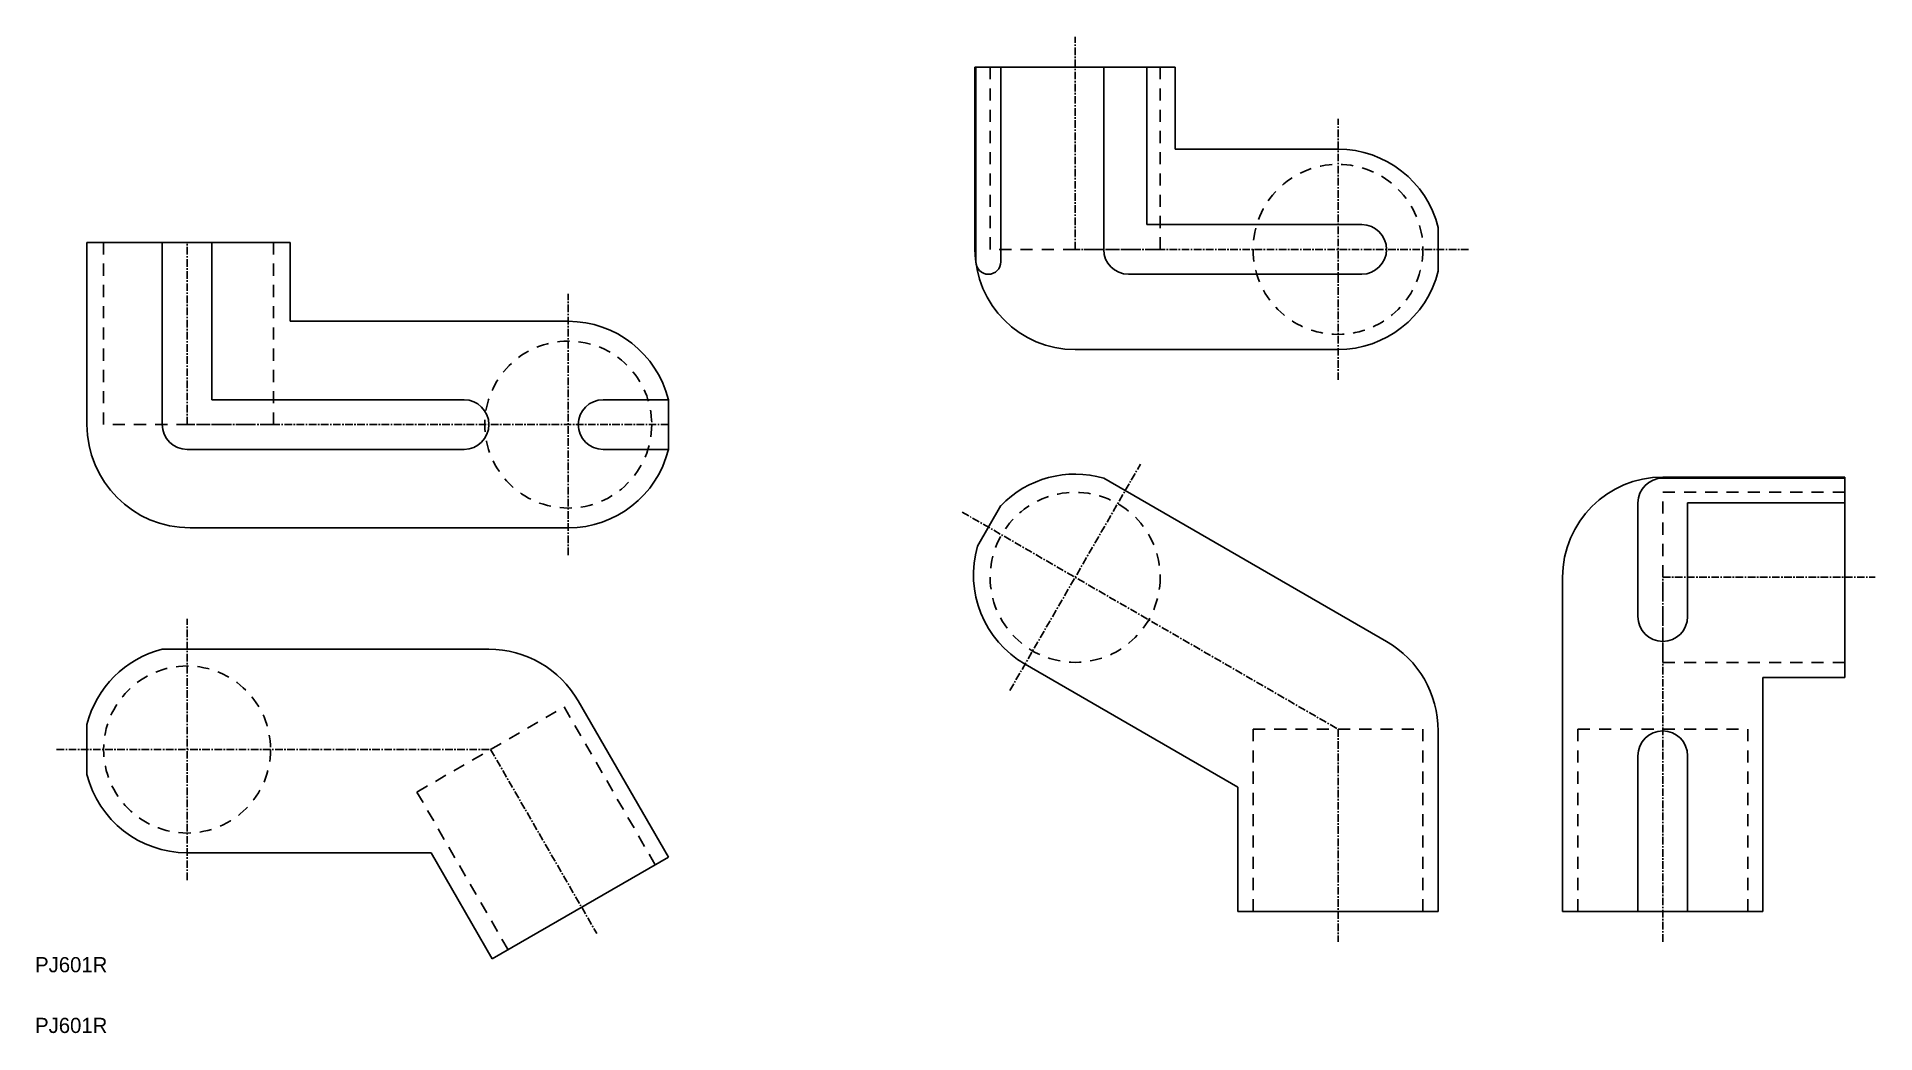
# Model space of a CAD drawing. Extents: x 0 to 303, y 0 to 164.
import ezdxf

# ---------------------------------------------------------------- set-up
doc = ezdxf.new("R2010")
doc.units = 0
doc.linetypes.add('CENTER', pattern=[2, 1.25, -0.25, 0.25, -0.25])
doc.linetypes.add('DASHED', pattern=[3.5, 2, -1.5])
doc.layers.get('0').update_dxf_attribs({"linetype": 'CONTINUOUS'})
doc.layers.add('CENTER', color=1, linetype='CENTER')

msp = doc.modelspace()

# ---------------------------------------------------------------- linework, layer by layer
at = {"color": 7, "linetype": 'CONTINUOUS'}
for p, q in [((187.83, 159.03), (154.83, 159.03)), ((154.83, 129.03), (154.83, 159.03)), ((154.99, 159.03), (154.99, 126.98)), ((159.08, 126.98), (159.08, 159.03)), ((176.03, 159.03), (176.03, 129.03)), ((183.12, 133.12), (183.12, 159.03)), ((187.83, 145.53), (187.83, 159.03)), ((214.63, 145.53), (187.83, 145.53)), ((218.53, 133.12), (183.12, 133.12)), ((231.13, 125.44), (231.13, 132.62)), ((42.04, 130.18), (8.54, 130.18)), ((8.54, 130.18), (8.54, 100.18)), ((20.94, 130.18), (20.94, 100.18)), ((29.13, 104.27), (29.13, 130.18)), ((42.04, 117.18), (42.04, 130.18)), ((180.12, 124.94), (218.53, 124.94)), ((87.83, 117.18), (42.04, 117.18)), ((214.63, 112.53), (171.33, 112.53)), ((70.66, 104.27), (29.13, 104.27)), ((104.33, 104.27), (93.56, 104.27)), ((104.33, 96.08), (104.33, 104.27)), ((25.04, 96.08), (70.66, 96.08)), ((93.56, 96.08), (104.33, 96.08)), ((222.63, 64.46), (176.03, 91.37)), ((268.13, 91.53), (298.13, 91.53)), ((268.13, 91.37), (298.13, 91.37)), ((298.13, 58.53), (298.13, 91.53)), ((159.08, 86.83), (155.24, 80.17)), ((264.03, 68.56), (264.03, 87.27)), ((298.13, 87.27), (272.22, 87.27)), ((272.22, 87.27), (272.22, 68.56)), ((25.54, 83.18), (87.83, 83.18)), ((251.63, 20.03), (251.63, 75.03)), ((74.75, 63.18), (20.94, 63.18)), ((163.08, 60.74), (198.13, 40.5)), ((284.63, 20.03), (284.63, 58.53)), ((284.63, 58.53), (298.13, 58.53)), ((104.33, 28.95), (89.47, 54.68)), ((8.54, 50.77), (8.54, 42.58)), ((231.13, 20.03), (231.13, 49.74)), ((264.03, 45.65), (264.03, 20.03)), ((272.22, 20.03), (272.22, 45.65)), ((198.13, 40.5), (198.13, 20.03)), ((25.04, 29.68), (65.22, 29.68)), ((65.22, 29.68), (75.31, 12.2)), ((75.31, 12.2), (104.33, 28.95)), ((198.13, 20.03), (231.13, 20.03)), ((251.63, 20.03), (284.63, 20.03))]:
    msp.add_line(p, q, dxfattribs=at)
at = {"color": 3, "linetype": 'DASHED'}
for p, q in [((157.33, 129.03), (157.33, 159.03)), ((185.33, 129.03), (185.33, 159.03)), ((11.29, 100.18), (11.29, 130.18)), ((39.29, 100.18), (39.29, 130.18)), ((185.33, 129.03), (157.33, 129.03)), ((39.29, 100.18), (11.29, 100.18)), ((268.13, 89.03), (298.13, 89.03)), ((268.13, 61.03), (268.13, 89.03)), ((268.13, 61.03), (298.13, 61.03)), ((62.91, 39.68), (87.16, 53.68)), ((87.16, 53.68), (102.16, 27.7)), ((200.63, 50.03), (200.63, 20.03)), ((200.63, 50.03), (228.63, 50.03)), ((228.63, 50.03), (228.63, 20.03)), ((254.13, 50.03), (282.13, 50.03)), ((254.13, 50.03), (254.13, 20.03)), ((282.13, 50.03), (282.13, 20.03)), ((62.91, 39.68), (77.91, 13.7))]:
    msp.add_line(p, q, dxfattribs=at)
for centre, radius in [((214.63, 129.03), 14), ((87.83, 100.18), 13.75), ((171.33, 75.03), 14), ((25.04, 46.68), 13.75)]:
    msp.add_circle(centre, radius, dxfattribs=at)
at = {"color": 7, "linetype": 'CONTINUOUS'}
for centre, radius, start, end in [((214.63, 128.53), 17, 13.9305, 90), ((218.53, 129.03), 4.09, 270, 90), ((171.33, 129.03), 16.5, 180, 270), ((180.12, 129.03), 4.09, 180, 270), ((157.04, 126.98), 2.05, 180, 0), ((214.63, 129.53), 17, 270, 346.0695), ((87.83, 100.18), 17, 13.9305, 90), ((70.66, 100.18), 4.09, 270, 90), ((93.56, 100.18), 4.09, 90, 270), ((25.54, 100.18), 17, 180, 270), ((25.04, 100.18), 4.09, 180, 270), ((87.83, 100.18), 17, 270, 346.0695), ((171.33, 75.03), 17, 73.9306, 136.0694), ((268.13, 75.03), 16.5, 90, 180), ((268.13, 87.27), 4.09, 90, 180), ((171.58, 75.46), 17, 163.9305, 240), ((268.13, 68.56), 4.09, 180, 0), ((214.13, 49.74), 17, 0, 60), ((25.04, 46.68), 17, 103.9306, 166.0694), ((74.75, 46.18), 17, 30, 90), ((268.13, 45.65), 4.09, 0, 180), ((25.04, 46.68), 17, 193.9305, 270)]:
    msp.add_arc(centre, radius, start, end, dxfattribs=at)
at = {"layer": 'CENTER', "color": 1, "linetype": 'CENTER'}
for p, q in [((171.33, 129.03), (171.33, 164.03)), ((214.63, 107.53), (214.63, 150.53)), ((25.04, 100.18), (25.04, 130.18)), ((236.13, 129.03), (171.33, 129.03)), ((87.83, 78.68), (87.83, 121.68)), ((104.33, 100.18), (25.04, 100.18)), ((160.58, 56.41), (182.08, 93.65)), ((152.71, 85.78), (214.63, 50.03)), ((268.13, 75.03), (303.13, 75.03)), ((268.13, 15.03), (268.13, 75.03)), ((25.04, 25.18), (25.04, 68.18)), ((214.63, 50.03), (214.63, 15.03)), ((3.54, 46.68), (75.04, 46.68)), ((75.04, 46.68), (92.54, 16.36))]:
    msp.add_line(p, q, dxfattribs=at)

# ---------------------------------------------------------------- texts
at = {"color": 7, "linetype": 'CONTINUOUS'}
for p in [(0, 10), (0, 0)]:
    msp.add_text('PJ601R', height=2.5, dxfattribs=at).set_placement(p)

doc.saveas('drawing.dxf')
